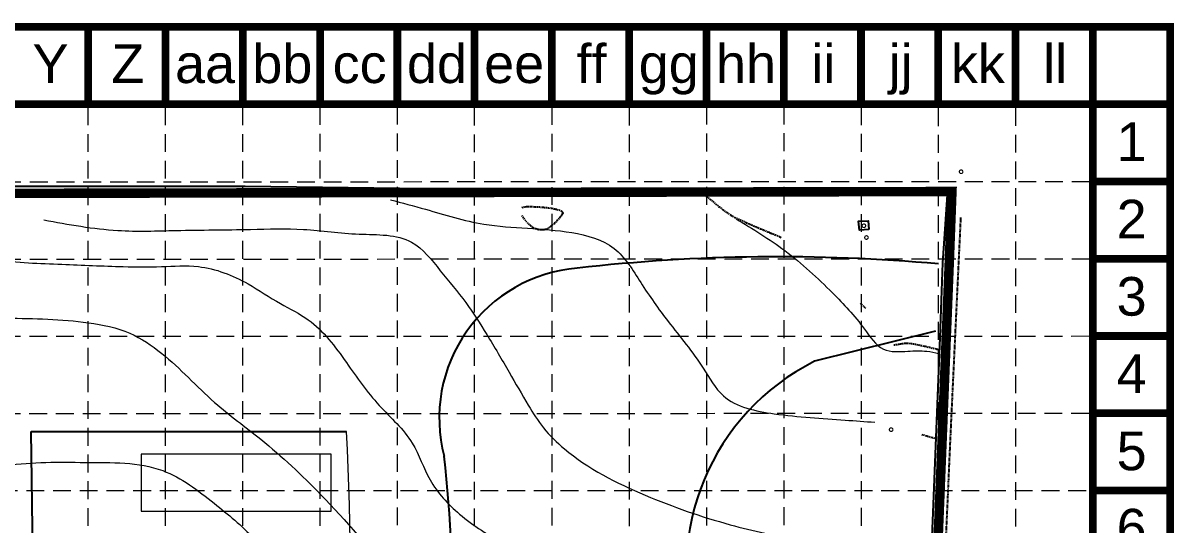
# Model space of a CAD drawing. Header units: inches. Extents: x 2507435 to 2508087, y 7097652 to 7098695.
# Drawn here: x 2507845.1 to 2508087.4, y 7098589.6 to 7098695.3 of the extents above; entities that cross this region are included whole.
import ezdxf
from ezdxf.enums import TextEntityAlignment as Align

# ---------------------------------------------------------------- set-up
doc = ezdxf.new("R2010")
doc.units = ezdxf.units.IN
doc.header["$MEASUREMENT"] = 0
for name, pattern in [('DASHED', [0.75, 0.5, -0.25]), ('HIDDEN', [0.375, 0.25, -0.125]), ('HIDDEN2', [0.1875, 0.125, -0.0625])]:
    doc.linetypes.add(name, pattern=pattern)
doc.layers.add('ALT BID GRADING', color=1, linetype='Continuous', lineweight=0)
for name, color, linetype in [('BASE', 7, 'Continuous'), ('CONT-MNR', 8, 'HIDDEN'), ('E-CONCRETE', 7, 'Continuous'), ('E-FENCE', 7, 'FENCE_LINE'), ('E-GRAVEL', 8, 'DASHED'), ('E-UTILITIES', 5, 'Continuous'), ('GRID', 254, 'HIDDEN'), ('LIMITS OF DISTURBANCE', 1, 'HIDDEN'), ('SBC-LINE', 121, 'HIDDEN2'), ('TEMPORARY FACILITIES', 3, 'Continuous')]:
    doc.layers.add(name, color=color, linetype=linetype)
doc.styles.get("Standard").update_dxf_attribs({"font": 'ARIAL.TTF'})
doc.linetypes.add('FENCE_LINE', pattern='A,0.75,-0.2,["x",Standard,S=0.1,R=0,X=-0.1,Y=-0.05],-0.075', length=1.025)

msp = doc.modelspace()

# ---------------------------------------------------------------- linework, layer by layer
at = {"layer": 'ALT BID GRADING', "color": 35, "linetype": 'Continuous', "lineweight": 13}
for points in [[(2507922.428139955, 7098658.109169309), (2507929.794815877, 7098656.101228487), (2507942.072617536, 7098652.977764512), (2507960.600931659, 7098651.192929173), (2507969.530239321, 7098647.846361846), (2507975.11105661, 7098640.707016227), (2507980.915108039, 7098632.452149586), (2507988.281787585, 7098622.635548828), (2507992.523207275, 7098616.834831843), (2508003.238377193, 7098613.042055681), (2508018.194970426, 7098611.703429176), (2508024.445486513, 7098611.257218212)], [(2507816.268397237, 7098654.737858624), (2507827.708249234, 7098648.413063315), (2507839.148101231, 7098645.493926362), (2507853.265364241, 7098644.520881422), (2507866.165621257, 7098644.034360016), (2507874.19785792, 7098644.034360016), (2507881.986691934, 7098644.034360016), (2507892.452940585, 7098640.38543989), (2507899.268171254, 7098636.24999623), (2507905.109798576, 7098632.844337872), (2507913.142035239, 7098623.843669508), (2507920.056597436, 7098614.809794914), (2507927.025179056, 7098606.850272689), (2507930.758349464, 7098599.139485201), (2507936.980297728, 7098591.926169316), (2507946.48798426, 7098585.65164014), (2507953.157364661, 7098582.47423654), (2507963.361361118, 7098577.250800679), (2507973.81423536, 7098570.037484795), (2507979.103732584, 7098564.244642924), (2507986.892566598, 7098548.919179249), (2507997.602214274, 7098530.188055087), (2508001.74003393, 7098524.349783313), (2508010.989276587, 7098520.700863187)], [(2507849.431043298, 7098653.870184312), (2507865.057331706, 7098651.639138008), (2507877.335129741, 7098651.639138008), (2507892.928897065, 7098651.871317545), (2507904.128404664, 7098651.871317545), (2507915.825671458, 7098650.876376469), (2507926.892793786, 7098649.184988351), (2507932.920075733, 7098643.161165884), (2507938.277658881, 7098636.46803123), (2507942.704490419, 7098629.733896158), (2507947.433171969, 7098621.774376062), (2507951.448389856, 7098614.826891022), (2507954.650631375, 7098610.083828527), (2507959.038303543, 7098605.679606711), (2507976.054139054, 7098595.905929363), (2507993.973350487, 7098589.687554555), (2508008.595963965, 7098586.715721641), (2508019.980832683, 7098586.046407324)], [(2507995.202002472, 7098654.093287664), (2508005.470704109, 7098647.40015301), (2508015.516178852, 7098638.475972052), (2508022.213159598, 7098630.890417598), (2508026.231348771, 7098626.651430472), (2508031.365697777, 7098626.205221637), (2508035.38388695, 7098626.205221637), (2508037.839448006, 7098625.759012803)], [(2507795.866491836, 7098640.429504746), (2507806.81712165, 7098637.444683646), (2507817.021118106, 7098635.454803621), (2507828.469507114, 7098633.962393072), (2507841.660036997, 7098633.216188861), (2507858.832618698, 7098632.221247784), (2507867.543344817, 7098629.982633024), (2507874.263052275, 7098625.75413611), (2507885.394307268, 7098615.451152368), (2507895.130351598, 7098607.666790711), (2507907.787209589, 7098595.990245032), (2507922.391274272, 7098578.475429708), (2507929.284990364, 7098567.431923422), (2507935.998284194, 7098558.805503931), (2507941.992294988, 7098554.971539949), (2507953.05981228, 7098549.770594371), (2507960.214092007, 7098545.3866268), (2507967.886426259, 7098538.437565885), (2507976.517800934, 7098529.331899565), (2507988.745587158, 7098513.516796809), (2508005.634450937, 7098500.145281092), (2508011.962879932, 7098495.280056388)], [(2507806.568243864, 7098609.088887449), (2507820.256532942, 7098604.362921062), (2507830.95828497, 7098602.373041038), (2507841.582109596, 7098602.315040343), (2507849.857748907, 7098602.801563878), (2507858.133384594, 7098602.801563878), (2507874.487953235, 7098601.071737202), (2507885.308683512, 7098594.189770204), (2507893.670156743, 7098586.816234743), (2507902.523486456, 7098575.510147321), (2507915.311624545, 7098558.305229827), (2507923.744886936, 7098545.798481573), (2507932.95337225, 7098531.123115066), (2507940.419709442, 7098522.168651764), (2507953.112487378, 7098515.70154009), (2507964.063117191, 7098509.980634755), (2507976.507017341, 7098502.269847267), (2507985.217743461, 7098494.061592435), (2507992.932962061, 7098486.848274421), (2508000.399299252, 7098478.142547986), (2508008.885465023, 7098470.145072742)]]:
    msp.add_spline(points, degree=3, dxfattribs=at)
at = {"layer": 'BASE', "color": 9}
msp.add_line((2507452.013975376, 7098678.232320917), (2508070.315568645, 7098678.232320917), dxfattribs=at)
at = {"layer": 'BASE', "const_width": 1.627109455971472}
for points in [[(2508086.586663205, 7097653.153363655), (2508086.586663205, 7098694.503415476), (2507435.742880816, 7098694.503415476), (2507435.742880816, 7097653.153363655)], [(2508070.315568645, 7097669.424458215), (2508070.315568645, 7098678.232320917), (2507452.013975376, 7098678.232320917), (2507452.013975376, 7097669.424458215)]]:
    msp.add_lwpolyline(points, close=True, dxfattribs=at)
for points in [[(2507858.791339369, 7098694.503415476), (2507858.791339369, 7098678.232320917)], [(2507875.062433929, 7098694.503415476), (2507875.062433929, 7098678.232320917)], [(2507891.333528488, 7098694.503415476), (2507891.333528488, 7098678.232320917)], [(2507907.604623048, 7098694.503415476), (2507907.604623048, 7098678.232320917)], [(2507923.875717608, 7098694.503415476), (2507923.875717608, 7098678.232320917)], [(2507940.146812167, 7098694.503415476), (2507940.146812167, 7098678.232320917)], [(2507956.417906727, 7098694.503415476), (2507956.417906727, 7098678.232320917)], [(2507972.689001287, 7098694.503415476), (2507972.689001287, 7098678.232320917)], [(2507988.960095847, 7098694.503415476), (2507988.960095847, 7098678.232320917)], [(2508005.231190407, 7098694.503415476), (2508005.231190407, 7098678.232320917)], [(2508021.502284966, 7098694.503415476), (2508021.502284966, 7098678.232320917)], [(2508037.773379526, 7098694.503415476), (2508037.773379526, 7098678.232320917)], [(2508054.044474085, 7098694.503415476), (2508054.044474085, 7098678.232320917)], [(2508070.315568645, 7098694.503415476), (2508070.315568645, 7098678.232320917)], [(2508086.586663205, 7098678.232320917), (2508070.315568645, 7098678.232320917)], [(2508086.586663205, 7098661.961226357), (2508070.315568645, 7098661.961226357)], [(2508086.586663205, 7098645.690131797), (2508070.315568645, 7098645.690131797)], [(2508086.586663205, 7098629.419037237), (2508070.315568645, 7098629.419037237)], [(2508086.586663205, 7098613.147942677), (2508070.315568645, 7098613.147942677)], [(2508086.586663205, 7098596.876848118), (2508070.315568645, 7098596.876848118)]]:
    msp.add_lwpolyline(points, dxfattribs=at)
at = {"layer": 'CONT-MNR', "color": 35}
for points, elevation in [([(2507909.635688928, 7098660.716273843), (2507909.772157537, 7098660.691823145)], 678), ([(2507910.088571752, 7098660.642357919), (2507910.662423073, 7098660.56628771)], 678), ([(2507852.927241926, 7098659.345939187), (2507854.470541008, 7098659.531318309)], 677), ([(2507854.470541008, 7098659.531318309), (2507856.393210303, 7098659.674251027)], 677), ([(2507860.988246533, 7098659.834998699), (2507863.466406969, 7098659.853924371)], 677), ([(2507912.939463248, 7098660.316821124), (2507914.439407812, 7098660.158332432)], 678), ([(2507946.921486311, 7098660.260236512), (2507947.074413461, 7098660.257759089)], 679), ([(2507947.074413461, 7098660.257759089), (2507947.447591491, 7098660.252058287)], 679), ([(2507948.16751503, 7098660.241712638), (2507949.403543952, 7098660.224766053)], 679), ([(2507949.403543952, 7098660.224766053), (2507951.343444896, 7098660.198939165)], 679), ([(2507953.658673616, 7098660.168500565), (2507956.281289881, 7098660.134037299)], 679), ([(2507959.143353461, 7098660.096136415), (2507962.176924126, 7098660.05538496)], 679), ([(2507962.176924126, 7098660.05538496), (2507965.314061646, 7098660.012369977)], 679), ([(2507968.486825791, 7098659.967678517), (2507971.62727633, 7098659.921897623)], 679), ([(2507971.62727633, 7098659.921897623), (2507974.667473034, 7098659.875614341)], 679), ([(2507982.507137829, 7098659.739620646), (2507984.466916888, 7098659.697198284)], 679), ([(2507985.986740961, 7098659.657208768), (2507986.998669817, 7098659.620239142)], 679), ([(2507989.769023892, 7098658.181868518), (2507990.296982265, 7098657.725478774)], 679), ([(2507950.088984567, 7098656.481472517), (2507950.428021484, 7098656.57872557)], 678), ([(2507950.428021484, 7098656.57872557), (2507951.072079132, 7098656.653397903)], 678), ([(2507951.072079132, 7098656.653397903), (2507952.100135368, 7098656.67290725)], 678), ([(2507953.264987804, 7098656.629255144), (2507954.447746446, 7098656.542662726)], 678), ([(2507955.5295213, 7098656.43335114), (2507956.39142237, 7098656.32154153)], 678), ([(2507956.914559662, 7098656.227455038), (2507957.015194083, 7098656.20236476)], 678), ([(2507957.015194083, 7098656.20236476), (2507957.216179938, 7098656.151976248)], 678), ([(2507957.216179938, 7098656.151976248), (2507957.512107559, 7098656.074090447)], 678), ([(2507958.278548093, 7098655.793894379), (2507958.515987027, 7098655.630471107)], 678), ([(2507990.296982265, 7098657.725478774), (2507990.917703146, 7098657.194817515)], 679), ([(2507992.396168376, 7098656.013470013), (2507993.233280696, 7098655.414178551)], 679), ([(2507951.437127745, 7098653.100740012), (2507950.915087491, 7098653.640730282)], 678), ([(2507958.512374246, 7098654.885353554), (2507958.191520603, 7098654.446762005)], 678), ([(2507958.634305669, 7098655.485540324), (2507958.679883667, 7098655.376487451)], 678), ([(2507958.679883667, 7098655.376487451), (2507958.691713599, 7098655.317874681)], 678), ([(2507958.691713599, 7098655.317874681), (2507958.691051294, 7098655.269569778)], 678), ([(2507993.233280696, 7098655.414178551), (2507994.121891466, 7098654.843405137)], 679), ([(2507994.946196826, 7098654.397257553), (2507996.049510327, 7098653.869321391)], 679), ([(2507954.063354657, 7098651.743363746), (2507953.591863207, 7098651.802698735)], 678), ([(2507954.436701539, 7098651.749952174), (2507954.063354657, 7098651.743363746)], 678), ([(2507954.696717571, 7098651.779828412), (2507954.436701539, 7098651.749952174)], 678), ([(2507955.613355699, 7098652.13054988), (2507955.202118639, 7098651.920378344)], 678), ([(2507998.825405092, 7098652.649026058), (2508000.364108028, 7098651.997138246)], 679), ([(2508000.364108028, 7098651.997138246), (2508001.91406245, 7098651.34440458)], 679), ([(2508001.91406245, 7098651.34440458), (2508003.408329191, 7098650.711060739)], 679), ([(2508029.550789376, 7098627.723840581), (2508030.182666815, 7098627.844127226)], 679), ([(2508030.182666815, 7098627.844127226), (2508030.880288322, 7098627.920587497)], 679), ([(2508032.444817021, 7098627.789247848), (2508033.286556888, 7098627.636012116)], 679), ([(2508033.286556888, 7098627.636012116), (2508034.162617498, 7098627.451166577)], 679), ([(2508035.897163911, 7098627.041650007), (2508036.695381197, 7098626.844480938)], 679), ([(2508035.474943071, 7098608.35158828), (2508036.470432188, 7098608.073213284)], 678)]:
    msp.add_lwpolyline(points, dxfattribs=dict(at, elevation=elevation))
at = {"layer": 'CONT-MNR', "color": 35, "extrusion": (-0.1544546205779216, -0.9879998836954031, 0), "elevation": -7400834.190216659}
msp.add_lwpolyline([(1381393.619443262, 678.0000000000009), (1381393.939700602, 678.0000000000009)], dxfattribs=at)
at = {"layer": 'CONT-MNR', "color": 35, "extrusion": (0.1961056597477938, -0.9805827707108068, 0), "elevation": -6469018.896925999}
msp.add_lwpolyline([(3851243.73230393, 677.0000000000009), (3851244.646290342, 677.0000000000009)], dxfattribs=at)
at = {"layer": 'CONT-MNR', "color": 35, "extrusion": (0.04577717459208536, -0.9989516756512128, 0), "elevation": -6976415.396506891}
msp.add_lwpolyline([(2830183.929568024, 677.0000000000009), (2830186.136818196, 677.0000000000009)], dxfattribs=at)
at = {"layer": 'CONT-MNR', "color": 35, "extrusion": (0.02497275233004543, -0.9996881321897656, 0), "elevation": -7033817.800162695}
msp.add_lwpolyline([(2684349.550220821, 677), (2684351.941066419, 677)], dxfattribs=at)
at = {"layer": 'CONT-MNR', "color": 35, "extrusion": (-0.008625954735250933, -0.9999627957603751, 0), "elevation": -7120028.470425568}
msp.add_lwpolyline([(2446537.444672725, 677.0000000000009), (2446539.913882243, 677.0000000000009)], dxfattribs=at)
at = {"layer": 'CONT-MNR', "color": 35, "extrusion": (-0.1142182233578763, -0.9934556846950802, 0), "elevation": -7338653.793501565}
msp.add_lwpolyline([(1680701.706189608, 678.0000000000009), (1680702.636144993, 678.0000000000009)], dxfattribs=at)
at = {"layer": 'CONT-MNR', "color": 35, "extrusion": (-0.1052733012011343, -0.9944433277237147, 0), "elevation": -7323231.662102218}
msp.add_lwpolyline([(1746676.522772093, 678.0000000000009), (1746677.883503946, 678.0000000000009)], dxfattribs=at)
at = {"layer": 'CONT-MNR', "color": 35, "extrusion": (-0.01436899940149716, -0.9998967605989129, 0), "elevation": -7133964.085998779}
msp.add_lwpolyline([(2405687.883685788, 679.0000000000009), (2405688.603683657, 679.0000000000009)], dxfattribs=at)
at = {"layer": 'CONT-MNR', "color": 35, "extrusion": (-0.01314598837998117, -0.9999135877612192, 0), "elevation": -7131016.287037523}
msp.add_lwpolyline([(2414415.721265869, 679.0000000000009), (2414418.036694669, 679.0000000000009)], dxfattribs=at)
at = {"layer": 'CONT-MNR', "color": 35, "extrusion": (-0.01324134138286973, -0.9999123295961414, 0), "elevation": -7131246.496930368}
msp.add_lwpolyline([(2413740.625554085, 679.0000000000009), (2413743.487868606, 679.0000000000009)], dxfattribs=at)
at = {"layer": 'CONT-MNR', "color": 35, "extrusion": (-0.0140845726656223, -0.9999008074868361, 0), "elevation": -7133279.498152016}
msp.add_lwpolyline([(2407734.949906444, 679), (2407738.122985335, 679)], dxfattribs=at)
at = {"layer": 'CONT-MNR', "color": 35, "extrusion": (-0.01608377479546911, -0.9998706477281594, 0), "elevation": -7138079.34757679}
msp.add_lwpolyline([(2393477.008463065, 679.0000000000009), (2393479.880837249, 679.0000000000009)], dxfattribs=at)
at = {"layer": 'CONT-MNR', "color": 35, "extrusion": (-0.01726949870439038, -0.9998508710875332, 0), "elevation": -7140912.728864014}
msp.add_lwpolyline([(2385013.230785716, 679.0000000000009), (2385015.867047201, 679.0000000000009)], dxfattribs=at)
at = {"layer": 'CONT-MNR', "color": 35, "extrusion": (-0.01898117509454724, -0.9998198412674307, 0), "elevation": -7144985.309181064}
msp.add_lwpolyline([(2372787.436519701, 679.0000000000009), (2372789.768733685, 679.0000000000009)], dxfattribs=at)
at = {"layer": 'CONT-MNR', "color": 35, "extrusion": (-0.02630283419511455, -0.9996540206057816, 0), "elevation": -7162170.806813722}
msp.add_lwpolyline([(2320401.886947366, 679), (2320403.407297449, 679)], dxfattribs=at)
at = {"layer": 'CONT-MNR', "color": 35, "extrusion": (-0.07628062735460449, -0.9970863883788547, 0), "elevation": -7269287.704730787}
msp.add_lwpolyline([(1959189.489396171, 679.0000000000009), (1959189.9267639, 679.0000000000009)], dxfattribs=at)
at = {"layer": 'CONT-MNR', "color": 35, "extrusion": (-0.297455650919744, -0.9547356365695749, 0), "elevation": -7523358.314373246}
msp.add_lwpolyline([(282928.5719651463, 679), (282929.0675581428, 679)], dxfattribs=at)
at = {"layer": 'CONT-MNR', "color": 35, "extrusion": (-0.4356195862623303, -0.900130866077059, 0), "elevation": -7482251.124027364}
msp.add_lwpolyline([(-834797.760364552, 679.0000000000009), (-834797.3638908598, 679.0000000000009)], dxfattribs=at)
at = {"layer": 'CONT-MNR', "color": 35, "extrusion": (-0.5366884849619361, -0.843780463218521, 0), "elevation": -7335718.426465674}
msp.add_lwpolyline([(-1693577.187310875, 679), (-1693576.782782866, 679)], dxfattribs=at)
at = {"layer": 'CONT-MNR', "color": 35, "extrusion": (-0.5496033653553386, -0.8354257242807922, 0), "elevation": -7308801.356174211}
msp.add_lwpolyline([(-1806208.705425591, 679), (-1806208.194878504, 679)], dxfattribs=at)
at = {"layer": 'CONT-MNR', "color": 35, "extrusion": (-0.5952686555124924, -0.8035267436522258, 0), "elevation": -7196889.424498997}
msp.add_lwpolyline([(-2210372.800862956, 679), (-2210372.413215234, 679)], dxfattribs=at)
at = {"layer": 'CONT-MNR', "color": 35, "extrusion": (-0.6426863514492394, -0.7661293974655097, 0), "elevation": -7050341.509814524}
msp.add_lwpolyline([(-2640766.591078181, 679.0000000000009), (-2640766.036498431, 679.0000000000009)], dxfattribs=at)
at = {"layer": 'CONT-MNR', "color": 35, "extrusion": (-0.03744808014153207, -0.9992985746480947, 0), "elevation": -7187595.486389399}
msp.add_lwpolyline([(2240361.894966718, 678.0000000000009), (2240363.060636783, 678.0000000000009)], dxfattribs=at)
at = {"layer": 'CONT-MNR', "color": 35, "extrusion": (-0.100536396149295, -0.9949333812116831, 0), "elevation": -7314831.057934888}
msp.add_lwpolyline([(1781574.252320326, 678.0000000000009), (1781575.339604032, 678.0000000000009)], dxfattribs=at)
at = {"layer": 'CONT-MNR', "color": 35, "extrusion": (-0.1770104547200194, -0.9842089711640571, 0), "elevation": -7430495.73613528}
msp.add_lwpolyline([(1211816.796348926, 678.0000000000009), (1211817.327879635, 678.0000000000009)], dxfattribs=at)
at = {"layer": 'CONT-MNR', "color": 35, "extrusion": (-0.291951104591855, -0.9564332452019827, 0), "elevation": -7521591.631444338}
msp.add_lwpolyline([(326233.4601853371, 678.0000000000009), (326233.8477143883, 678.0000000000009)], dxfattribs=at)
at = {"layer": 'CONT-MNR', "color": 35, "extrusion": (-0.3888597164246885, -0.9212969776039163, 0), "elevation": -7515214.072966584}
msp.add_lwpolyline([(-449807.3266333318, 678.0000000000009), (-449806.8970271614, 678.0000000000009)], dxfattribs=at)
at = {"layer": 'CONT-MNR', "color": 35, "extrusion": (0.6358095247069255, 0.7718460003731015, 0), "elevation": 7073674.677193759}
msp.add_lwpolyline([(2577611.098293084, 679.0000000000009), (2577610.187272783, 679.0000000000009)], dxfattribs=at)
at = {"layer": 'CONT-MNR', "color": 35, "extrusion": (0.6133708968715553, 0.7897950005355718, 0), "elevation": 7144812.575345227}
msp.add_lwpolyline([(2373310.131334167, 679), (2373309.149689748, 679)], dxfattribs=at)
at = {"layer": 'CONT-MNR', "color": 35, "extrusion": (0.8562105649325363, 0.5166270110030127, 0), "elevation": 5814690.194021195}
msp.add_lwpolyline([(4782267.801737012, 678), (4782268.506053295, 678)], dxfattribs=at)
at = {"layer": 'CONT-MNR', "color": 35, "extrusion": (0.789182080564475, 0.614159298322452, 0), "elevation": 6338934.060147356}
msp.add_lwpolyline([(4061848.875160825, 678.0000000000009), (4061849.623149605, 678.0000000000009)], dxfattribs=at)
at = {"layer": 'CONT-MNR', "color": 35, "extrusion": (0.697525742353934, -0.716559724484703, 0), "elevation": -3337244.410218757}
msp.add_lwpolyline([(6748595.189489658, 678.0000000000009), (6748594.230542347, 678.0000000000009)], dxfattribs=at)
at = {"layer": 'CONT-MNR', "color": 35, "extrusion": (0.7499242617447394, -0.6615236969652771, 0), "elevation": -2815149.437838246}
msp.add_lwpolyline([(6982526.97005807, 678), (6982526.113648147, 678)], dxfattribs=at)
at = {"layer": 'CONT-MNR', "color": 35, "extrusion": (0.8772716871056788, -0.47999415309226, 0), "elevation": -1207151.844447911}
msp.add_lwpolyline([(7431254.662623338, 678), (7431254.369592681, 678)], dxfattribs=at)
at = {"layer": 'CONT-MNR', "color": 35, "extrusion": (0.7746407768604555, 0.6324015076081256, 0), "elevation": 6431967.455858827}
msp.add_lwpolyline([(3912871.365724154, 678.0000000000009), (3912871.17862997, 678.0000000000009)], dxfattribs=at)
at = {"layer": 'CONT-MNR', "color": 35, "extrusion": (0.9580759727364571, -0.2865142761976995, 0), "elevation": 368948.88597405}
msp.add_lwpolyline([(7519617.021614132, 678), (7519616.888901564, 678)], dxfattribs=at)
at = {"layer": 'CONT-MNR', "color": 35, "extrusion": (-0.4759934647328819, -0.8794488168913452, 0), "elevation": -7436692.415161489}
msp.add_lwpolyline([(-1173260.850587367, 679.0000000000009), (-1173259.913289659, 679.0000000000009)], dxfattribs=at)
at = {"layer": 'CONT-MNR', "color": 35, "extrusion": (-0.4089604961493131, -0.9125520876033913, 0), "elevation": -7503562.716371385}
msp.add_lwpolyline([(-614391.9777082098, 679), (-614390.5362754473, 679)], dxfattribs=at)
at = {"layer": 'CONT-MNR', "color": 35, "extrusion": (-0.6546214738622784, -0.7559568281048716, 0), "elevation": -7008034.147999818}
msp.add_lwpolyline([(-2751027.03500457, 678), (-2751027.741791316, 678)], dxfattribs=at)
at = {"layer": 'CONT-MNR', "color": 35, "extrusion": (0.5813355450144793, 0.8136639257720096, 0), "elevation": 7233879.199357789}
msp.add_lwpolyline([(2086068.405014332, 678), (2086069.053496611, 678)], dxfattribs=at)
at = {"layer": 'CONT-MNR', "color": 35, "extrusion": (-0.4656136885053176, -0.8849880751041074, 0), "elevation": -7449959.614053728}
msp.add_lwpolyline([(-1085721.003156429, 678), (-1085721.6080878, 678)], dxfattribs=at)
at = {"layer": 'CONT-MNR', "color": 35, "extrusion": (0.3021922608089014, 0.9532469971141819, 0), "elevation": 7524652.680410695}
msp.add_lwpolyline([(-245541.5933926147, 678.0000000000009), (-245541.0086212917, 678.0000000000009)], dxfattribs=at)
at = {"layer": 'CONT-MNR', "color": 35, "extrusion": (0.1682219583525865, -0.9857491428999675, 0), "elevation": -6575596.857169797}
msp.add_lwpolyline([(3666363.432408006, 678.0000000000009), (3666363.296787106, 678.0000000000009)], dxfattribs=at)
at = {"layer": 'CONT-MNR', "color": 35, "extrusion": (0.22868955947811, -0.9734994018414742, 0), "elevation": -6336990.198397206}
msp.add_lwpolyline([(4064880.202718303, 678), (4064880.080880322, 678)], dxfattribs=at)
at = {"layer": 'CONT-MNR', "color": 35, "extrusion": (0.3346130776553342, -0.942355606054331, 0), "elevation": -5850259.823794251}
msp.add_lwpolyline([(4738687.410731368, 678.0000000000009), (4738687.1421452, 678.0000000000009)], dxfattribs=at)
at = {"layer": 'CONT-MNR', "color": 35, "extrusion": (0.5578728395725964, -0.829926439431356, 0), "elevation": -4492238.767924296}
msp.add_lwpolyline([(6041564.597930961, 678.0000000000009), (6041563.893652101, 678.0000000000009)], dxfattribs=at)
at = {"layer": 'CONT-MNR', "color": 35, "extrusion": (0.6374306422768802, -0.7705077392774741, 0), "elevation": -3870918.577756983}
msp.add_lwpolyline([(6457299.257926767, 678), (6457298.29753826, 678)], dxfattribs=at)
at = {"layer": 'CONT-MNR', "color": 35, "extrusion": (-0.3965051595411236, -0.9180324931380525, 0), "elevation": -7511228.263702632}
msp.add_lwpolyline([(-512229.5775708342, 679.0000000000009), (-512227.9866551529, 679.0000000000009)], dxfattribs=at)
at = {"layer": 'CONT-MNR', "color": 35, "extrusion": (-0.3972362219687449, -0.9177163962553998, 0), "elevation": -7510817.947439915}
msp.add_lwpolyline([(-518205.3398493873, 679), (-518203.8452265351, 679)], dxfattribs=at)
at = {"layer": 'CONT-MNR', "color": 35, "extrusion": (-0.6764936483690631, -0.7364484664362567, 0), "elevation": -6924440.344847566}
msp.add_lwpolyline([(-2955153.967679174, 679), (-2955152.408086465, 679)], dxfattribs=at)
at = {"layer": 'CONT-MNR', "color": 35, "extrusion": (0.06913820577043882, -0.997607091245268, 0), "elevation": -6908240.625289204}
msp.add_lwpolyline([(2992813.279714925, 679.0000000000009), (2992813.85311109, 679.0000000000009)], dxfattribs=at)
at = {"layer": 'CONT-MNR', "color": 35, "extrusion": (0.18007884674105, -0.983652178850031, 0), "elevation": -6530937.558302404}
msp.add_lwpolyline([(3745340.826390156, 679.0000000000009), (3745341.426207491, 679.0000000000009)], dxfattribs=at)
at = {"layer": 'CONT-MNR', "color": 35, "extrusion": (-0.02979291634024449, -0.9995560925410555, 0), "elevation": -7170198.340900461}
msp.add_lwpolyline([(2295428.718904713, 679.0000000000009), (2295429.506498163, 679.0000000000009)], dxfattribs=at)
at = {"layer": 'CONT-MNR', "color": 35, "extrusion": (-0.1374667436779114, -0.9905063828075978, 0), "elevation": -7376007.187652932}
msp.add_lwpolyline([(1508396.113375532, 679.0000000000009), (1508396.89811037, 679.0000000000009)], dxfattribs=at)
at = {"layer": 'CONT-MNR', "color": 35, "extrusion": (-0.2244079520261989, -0.9744952904285414, 0), "elevation": -7480401.829713329}
msp.add_lwpolyline([(851079.0311913949, 679.0000000000009), (851079.934476513, 679.0000000000009)], dxfattribs=at)
at = {"layer": 'CONT-MNR', "color": 35, "extrusion": (-0.2352876897976834, -0.9719257703290253, 0), "elevation": -7489448.527907489}
msp.add_lwpolyline([(767404.2850227985, 679), (767405.163998689, 679)], dxfattribs=at)
at = {"layer": 'CONT-MNR', "color": 35, "extrusion": (-0.2371057825942206, -0.9714838381879455, 0), "elevation": -7490871.256173708}
msp.add_lwpolyline([(753391.6418401408, 679), (753392.3747406434, 679)], dxfattribs=at)
at = {"layer": 'CONT-MNR', "color": 35, "extrusion": (-0.2235730046498962, -0.9746871865331039, 0), "elevation": -7479669.916862052}
msp.add_lwpolyline([(857490.6306634997, 679.0000000000009), (857491.2417830995, 679.0000000000009)], dxfattribs=at)
at = {"layer": 'CONT-MNR', "color": 35, "extrusion": (-0.2805436835237305, -0.9598412585604649, 0), "elevation": -7517150.684765043}
msp.add_lwpolyline([(415844.9660041588, 678.0000000000009), (415846.1919367581, 678.0000000000009)], dxfattribs=at)
at = {"layer": 'CONT-MNR', "color": 35, "extrusion": (-0.2391934944489455, -0.9709719214340353, 0), "elevation": -7492455.127923131}
msp.add_lwpolyline([(737292.1199667964, 678.0000000000009), (737292.9238165878, 678.0000000000009)], dxfattribs=at)
at = {"layer": 'E-CONCRETE'}
msp.add_lwpolyline([(2508023.120365119, 7098651.81243872), (2508021.164166223, 7098651.69555521), (2508021.005104292, 7098653.625732533), (2508023.019355681, 7098653.657577383), (2508023.120365119, 7098651.81243872)], dxfattribs=at)
at = {"layer": 'E-FENCE'}
for p, q in [((2507792.895371678, 7098661.248814597), (2507847.911114785, 7098660.940836872)), ((2507847.911114785, 7098660.940836872), (2507891.809564902, 7098660.953606105)), ((2507891.809564902, 7098660.953606105), (2507940.603938634, 7098660.303971476)), ((2507940.603938634, 7098660.303971476), (2507990.793023332, 7098659.956527321)), ((2507990.793023332, 7098659.956527321), (2508039.704035468, 7098660.134833123)), ((2508039.704035468, 7098660.134833123), (2508038.632750668, 7098644.853218018)), ((2508038.632750668, 7098644.853218018), (2508038.107510218, 7098629.125313591)), ((2508038.107510218, 7098629.125313591), (2508036.549136442, 7098590.474667722)), ((2508036.549136442, 7098590.474667722), (2508034.351961083, 7098536.161561755))]:
    msp.add_line(p, q, dxfattribs=at)
at = {"layer": 'E-FENCE', "color": 7}
for p, q in [((2507848.28265522, 7098486.428612733), (2507846.792528302, 7098609.317746393)), ((2507846.792528302, 7098609.317746393), (2507913.146650788, 7098609.314881462))]:
    msp.add_line(p, q, dxfattribs=at)
at = {"layer": 'E-FENCE', "color": 7, "lineweight": 0}
msp.add_arc((2507392.102144829, 7098579.999687067), 521.8685277154624, 349.6710052379397, 3.220200948110949, dxfattribs=at)
at = {"layer": 'E-GRAVEL', "color": 7, "linetype": 'Continuous'}
msp.add_line((2508037.217446936, 7098630.405530247), (2508011.710307265, 7098624.091009292), dxfattribs=at)
for centre, radius, start, end in [((2508004.18202801, 7098269.778202085), 376.3225377409319, 84.87016734352325, 96.47556987250746), ((2507964.364653763, 7098612.145849195), 31.66289184199803, 94.75393665903644, 194.7347856747014), ((2508033.642820626, 7098580.372776994), 48.91133792423144, 116.6419532107247, 198.2583174219519), ((2507651.545197849, 7098572.604197376), 283.9491856948147, 350.7452730332587, 6.366871138734859)]:
    msp.add_arc(centre, radius, start, end, dxfattribs=at)
at = {"layer": 'E-UTILITIES', "color": 7, "const_width": 0.25}
for points in [[(2508042.204419564, 7098664.002449119, 1), (2508042.954313034, 7098664.01508967, 1)], [(2508021.731883961, 7098652.620429932, 1), (2508022.481777431, 7098652.633070483, 1)], [(2508022.275409463, 7098650.149198534, 1), (2508023.025302933, 7098650.161839085, 1)], [(2508027.468726735, 7098609.696018087, 1), (2508028.218620205, 7098609.708658637, 1)]]:
    msp.add_lwpolyline(points, format="xyb", close=True, dxfattribs=at)
at = {"layer": 'GRID', "color": 252, "linetype": 'HIDDEN', "lineweight": 0, "ltscale": 15}
for p, q in [((2507858.791339369, 7097734.44975357), (2507858.791339369, 7098678.232320917)), ((2507875.062433929, 7097734.447195414), (2507875.062433929, 7098678.232320917)), ((2507891.333528488, 7097734.444637258), (2507891.333528488, 7098678.232320917)), ((2507907.681593838, 7097734.48164074), (2507907.604623048, 7098678.232320917)), ((2507923.935448663, 7097734.560891309), (2507923.875717608, 7098678.232320917)), ((2507940.194048754, 7097734.365604504), (2507940.146812167, 7098678.232320917)), ((2507956.613930757, 7097734.516061086), (2507956.489770343, 7098678.597135853)), ((2507972.796835263, 7097734.346731215), (2507972.760864903, 7098678.597135853)), ((2507989.082534832, 7097734.545898625), (2507989.031959463, 7098678.597135853)), ((2508005.38404243, 7097734.600608988), (2508005.303054022, 7098678.597135853)), ((2508021.623061148, 7097734.459096275), (2508021.574148582, 7098678.597135853)), ((2508037.929742801, 7097734.24597101), (2508037.845243142, 7098678.597135853)), ((2508054.21178337, 7097734.290333095), (2508054.116337701, 7098678.597135853)), ((2507452.754008069, 7098661.85189639), (2508070.048231695, 7098661.932385528)), ((2507452.741878809, 7098645.535072189), (2508070.048231695, 7098645.661290968)), ((2507452.650228059, 7098629.313740714), (2508070.315568645, 7098629.419037237)), ((2507452.628137638, 7098613.057309094), (2508070.315568645, 7098613.147942677)), ((2507452.013975376, 7098596.876848118), (2508070.315568645, 7098596.876848118))]:
    msp.add_line(p, q, dxfattribs=at)
at = {"layer": 'LIMITS OF DISTURBANCE', "ltscale": 30, "const_width": 2}
msp.add_lwpolyline([(2508040.650436161, 7098659.836378056), (2507774.920100386, 7098659.32229198), (2507776.264230064, 7098608.300056366), (2507804.291386123, 7098606.194359545), (2507805.178663956, 7098508.398802675), (2507764.979364849, 7098434.425274255), (2507729.107945589, 7098395.819028723), (2507630.794308925, 7098350.053489733), (2507645.249976321, 7098329.79024417), (2507733.265471447, 7098328.059754496), (2507737.825809758, 7098085.336952455), (2507647.943561675, 7098085.910165784), (2507647.800208825, 7098104.682914507), (2507629.307687464, 7098104.682914507), (2507629.151088282, 7098050.868568956), (2507651.657489443, 7098022.494489652), (2507656.388133493, 7098026.650288727, -0.6948064036351087), (2507832.62966582, 7097937.82892316), (2508011.151894334, 7097928.621596732), (2508040.077503543, 7098644.601660757)], format="xyb", close=True, dxfattribs=at)
at = {"layer": 'SBC-LINE', "color": 252}
msp.add_line((2508042.478099, 7098654.47156), (2508040.317465, 7098608.722823), dxfattribs=at)
at = {"layer": 'SBC-LINE', "color": 7}
msp.add_line((2508040.317465, 7098608.722823), (2508035.742718, 7098505.196142), dxfattribs=at)
at = {"layer": 'TEMPORARY FACILITIES', "color": 7, "lineweight": 0}
msp.add_lwpolyline([(2507869.926627102, 7098604.505811509), (2507869.926627102, 7098592.505811509), (2507909.926627102, 7098592.505811509), (2507909.926627102, 7098604.505811509)], close=True, dxfattribs=at)

# ---------------------------------------------------------------- texts
at = {"layer": 'BASE'}
for s, p in [('Y', (2507850.852967985, 7098686.745405999)), ('Z', (2507867.124062546, 7098686.745405999)), ('bb', (2507899.666251665, 7098686.745405999)), ('dd', (2507932.208440784, 7098686.745405999)), ('ff', (2507964.750629904, 7098686.745405999)), ('hh', (2507997.292819024, 7098686.745405999)), ('ii', (2508013.563913583, 7098686.745405999)), ('jj', (2508029.835008143, 7098686.745405999)), ('kk', (2508046.106102702, 7098686.745405999)), ('ll', (2508062.377197262, 7098686.745405999)), ('aa', (2507883.395157105, 7098686.745405999)), ('cc', (2507915.937346225, 7098686.745405999)), ('ee', (2507948.479535344, 7098686.745405999)), ('gg', (2507981.021724463, 7098686.745405999)), ('1', (2508078.48451288, 7098670.310747373)), ('2', (2508078.48451288, 7098654.039662031)), ('3', (2508078.484524236, 7098637.76856129)), ('4', (2508078.484535593, 7098621.497465681)), ('5', (2508078.484535593, 7098605.226375206)), ('6', (2508078.484535593, 7098588.955289865))]:
    msp.add_text(s, height=8.135547279857356, dxfattribs=at).set_placement(p, align=Align.MIDDLE_CENTER)

doc.saveas('drawing.dxf')
